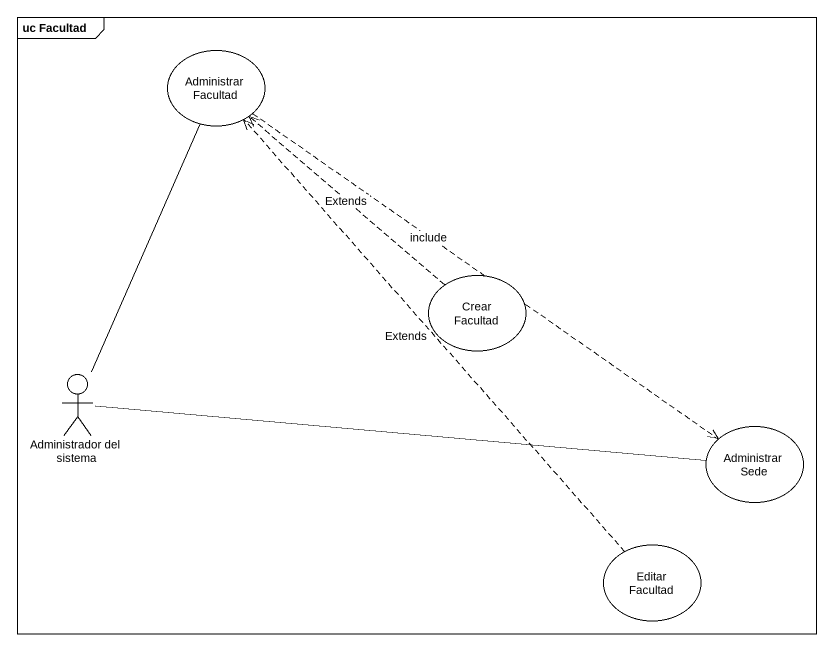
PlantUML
@startuml
mainframe uc Facultad
usecase "Administrar Facultad" as Administrar_Facultad
usecase "Crear Facultad" as Crear_Facultad
actor "Administrador del sistema" as Administrador_del_sistema
usecase "Administrar Sede" as Administrar_Sede
usecase "Editar Facultad" as Editar_Facultad
Administrar_Facultad ..> Administrar_Sede : include
Crear_Facultad .up.> Administrar_Facultad : Extends
Administrador_del_sistema -up- Administrar_Facultad
Administrador_del_sistema -right- Administrar_Sede
Editar_Facultad .up.> Administrar_Facultad : Extends
@enduml
